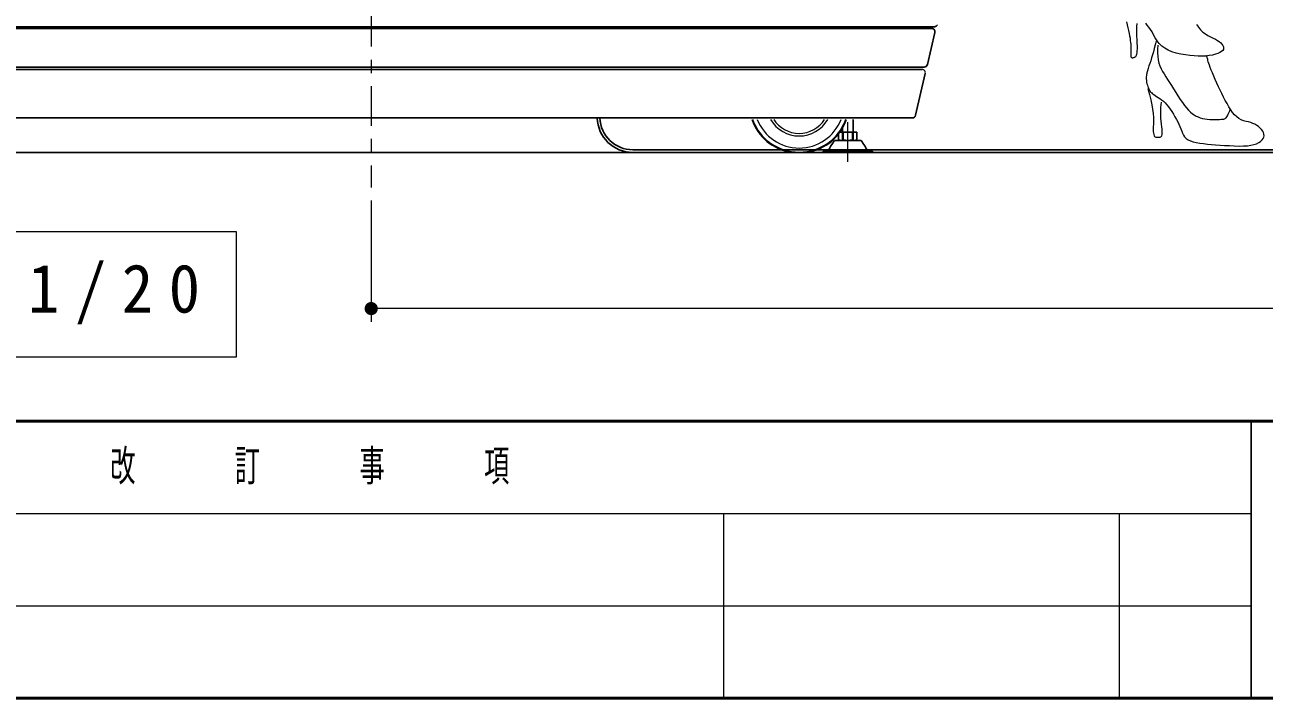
# Model space of a CAD drawing. Units: millimetres on the paper. Extents: x -385 to 420, y 0 to 267.
# Drawn here: x 83.5 to 177.5, y 0 to 51 of the extents above; entities that cross this region are included whole.
import ezdxf

# ---------------------------------------------------------------- set-up
doc = ezdxf.new("R2010")
doc.units = ezdxf.units.MM
doc.linetypes.add('USER2', pattern=[6, 3, -1, 1, -1])
doc.layers.add('1_20', color=7, linetype='Continuous', lineweight=25)
doc.layers.add('A3図枠', color=7, linetype='Continuous', lineweight=13)
doc.styles.add('ＭＳ ゴシック', font='')
doc.styles.get('ＭＳ ゴシック').set_extended_font_data('MS Gothic')

# ---------------------------------------------------------------- blocks, each defined once
blk = doc.blocks.new('filled_dot')
at = {"color": 0, "linetype": 'Continuous', "lineweight": -2, "const_width": 1.25}
blk.add_lwpolyline([(-0.625, 0, 1), (0.625, 0, 1)], format="xyb", close=True, dxfattribs=at)

msp = doc.modelspace()

# ---------------------------------------------------------------- linework, layer by layer
at = {"layer": '1_20', "linetype": 'USER2', "lineweight": 13}
for p, q in [((109.796, 94.378), (109.796, 38.712)), ((145.921, 40.659), (145.921, 43.858))]:
    msp.add_line(p, q, dxfattribs=at)
at = {"layer": '1_20', "color": 40}
for p, q in [((67.102, 50.883), (152.49, 50.883)), ((67.314, 50.761), (152.279, 50.761)), ((151.954, 48.02), (152.522, 50.454)), ((67.882, 47.826), (151.711, 47.826)), ((68.041, 47.645), (151.552, 47.645)), ((151.795, 47.338), (151.057, 44.173)), ((68.779, 43.98), (150.813, 43.98))]:
    msp.add_line(p, q, dxfattribs=at)
at = {"layer": '1_20'}
for p, q in [((146.321, 42.258), (146.321, 43.858)), ((145.228, 42.908), (146.614, 42.908)), ((145.228, 42.908), (145.228, 42.326)), ((145.228, 42.326), (145.346, 42.258)), ((145.521, 42.258), (145.521, 43.202)), ((145.575, 42.908), (145.575, 42.326)), ((146.268, 42.908), (146.268, 42.326)), ((146.614, 42.326), (146.496, 42.258)), ((146.614, 42.908), (146.614, 42.326)), ((59.796, 41.358), (201.574, 41.358)), ((201.626, 41.558), (129.62, 41.558)), ((144.046, 41.358), (144.046, 41.458)), ((144.046, 41.458), (147.796, 41.458)), ((144.912, 42.258), (146.93, 42.258)), ((146.496, 42.258), (145.346, 42.258)), ((147.796, 41.358), (147.796, 41.458))]:
    msp.add_line(p, q, dxfattribs=at)
at = {"layer": '1_20', "lineweight": 13}
for p, q in [((109.796, 37.712), (109.796, 28.528)), ((99.577, 35.342), (46.777, 35.342)), ((99.577, 25.875), (99.577, 35.342)), ((292.141, 29.528), (109.796, 29.528)), ((46.777, 25.875), (99.577, 25.875))]:
    msp.add_line(p, q, dxfattribs=at)
for points in [[(167.056, 51.245), (167.107, 51.027), (167.159, 50.806), (167.207, 50.588), (167.249, 50.384), (167.285, 50.193), (167.314, 50.014), (167.336, 49.848), (167.352, 49.696), (167.362, 49.556), (167.365, 49.429), (167.365, 49.313), (167.365, 49.205), (167.365, 49.106), (167.365, 49.016), (167.365, 48.934), (167.365, 48.861), (167.365, 48.796), (167.365, 48.74), (167.368, 48.692), (167.374, 48.65), (167.385, 48.614), (167.4, 48.585), (167.419, 48.563), (167.443, 48.547), (167.471, 48.537), (167.503, 48.534), (167.537, 48.536), (167.572, 48.542), (167.606, 48.553), (167.641, 48.568), (167.675, 48.588), (167.71, 48.611), (167.744, 48.639), (167.778, 48.672), (167.81, 48.721), (167.834, 48.801), (167.853, 48.91), (167.864, 49.05), (167.87, 49.22), (167.869, 49.42), (167.861, 49.65), (167.847, 49.911), (167.833, 50.18), (167.826, 50.436), (167.825, 50.679), (167.83, 50.909), (167.842, 51.126)], [(172.339, 51.06), (172.499, 50.843), (172.666, 50.651), (172.843, 50.482), (173.028, 50.337), (173.221, 50.215), (173.424, 50.117), (173.62, 50.03), (173.794, 49.941), (173.947, 49.849), (174.078, 49.756), (174.188, 49.66), (174.276, 49.562), (174.342, 49.462), (174.388, 49.36), (174.405, 49.26), (174.388, 49.166), (174.336, 49.079), (174.25, 48.998), (174.129, 48.924), (173.975, 48.856), (173.785, 48.795), (173.561, 48.74), (173.313, 48.696), (173.049, 48.667), (172.771, 48.653), (172.477, 48.654), (172.168, 48.67), (171.845, 48.702), (171.506, 48.748), (171.152, 48.809), (170.805, 48.889), (170.489, 48.99), (170.203, 49.113), (169.947, 49.257), (169.721, 49.422), (169.525, 49.61), (169.36, 49.818), (169.224, 50.048), (169.104, 50.28), (168.983, 50.492), (168.863, 50.684), (168.742, 50.857), (168.622, 51.011), (168.501, 51.146)], [(169.293, 49.773), (169.224, 49.503), (169.155, 49.244), (169.086, 48.995), (169.018, 48.758), (168.949, 48.531), (168.88, 48.314), (168.811, 48.109), (168.742, 47.914), (168.679, 47.729), (168.628, 47.553), (168.589, 47.385), (168.562, 47.226), (168.546, 47.075), (168.542, 46.933), (168.55, 46.8), (168.57, 46.675), (168.597, 46.559), (168.626, 46.451), (168.657, 46.352), (168.691, 46.262), (168.726, 46.18), (168.764, 46.107), (168.804, 46.042), (168.846, 45.987), (168.894, 45.933), (168.955, 45.875), (169.028, 45.812), (169.112, 45.746), (169.209, 45.674), (169.317, 45.599), (169.437, 45.52), (169.568, 45.436), (169.705, 45.342), (169.839, 45.233), (169.972, 45.11), (170.102, 44.971), (170.23, 44.817), (170.356, 44.648), (170.479, 44.464), (170.601, 44.265), (170.717, 44.062), (170.825, 43.865), (170.924, 43.675), (171.014, 43.491), (171.096, 43.313), (171.169, 43.142), (171.234, 42.978), (171.29, 42.82), (171.355, 42.672), (171.449, 42.54), (171.57, 42.423), (171.72, 42.32), (171.897, 42.233), (172.103, 42.161), (172.336, 42.104), (172.598, 42.062), (172.879, 42.029), (173.174, 41.998), (173.482, 41.969), (173.802, 41.942), (174.136, 41.917), (174.482, 41.894), (174.842, 41.874), (175.214, 41.856), (175.576, 41.846), (175.907, 41.851), (176.205, 41.872), (176.47, 41.907), (176.704, 41.958), (176.905, 42.024), (177.074, 42.104), (177.21, 42.2), (177.317, 42.304), (177.395, 42.411), (177.446, 42.519), (177.468, 42.63), (177.463, 42.743), (177.43, 42.858), (177.368, 42.976), (177.279, 43.095), (177.17, 43.21), (177.051, 43.314), (176.921, 43.408), (176.78, 43.491), (176.628, 43.563), (176.466, 43.624), (176.293, 43.675), (176.109, 43.715), (175.923, 43.762), (175.743, 43.835), (175.57, 43.934), (175.403, 44.059), (175.243, 44.209), (175.089, 44.386), (174.942, 44.588), (174.801, 44.816), (174.664, 45.059), (174.53, 45.307), (174.397, 45.558), (174.267, 45.814), (174.139, 46.075), (174.013, 46.339), (173.89, 46.608), (173.768, 46.881), (173.654, 47.145), (173.553, 47.385), (173.465, 47.601), (173.389, 47.794), (173.327, 47.963), (173.277, 48.108), (173.241, 48.229), (173.217, 48.327), (173.2, 48.408), (173.183, 48.478), (173.166, 48.537), (173.148, 48.585), (173.131, 48.623), (173.114, 48.65), (173.097, 48.666), (173.08, 48.672), (173.066, 48.672), (173.058, 48.672), (173.057, 48.672), (173.062, 48.672), (173.074, 48.672), (173.092, 48.672), (173.117, 48.672), (173.148, 48.672)], [(169.431, 49.498), (169.406, 49.195), (169.401, 48.908), (169.415, 48.636), (169.448, 48.379), (169.501, 48.137), (169.573, 47.91), (169.664, 47.698), (169.775, 47.501), (169.899, 47.306), (170.029, 47.101), (170.165, 46.885), (170.309, 46.658), (170.458, 46.42), (170.614, 46.172), (170.776, 45.912), (170.945, 45.642), (171.115, 45.379), (171.281, 45.139), (171.442, 44.923), (171.599, 44.73), (171.752, 44.561), (171.901, 44.416), (172.045, 44.294), (172.185, 44.197), (172.327, 44.116), (172.477, 44.046), (172.636, 43.987), (172.804, 43.938), (172.981, 43.901), (173.166, 43.874), (173.359, 43.858), (173.562, 43.852), (173.757, 43.853), (173.932, 43.857), (174.084, 43.862), (174.216, 43.869), (174.325, 43.879), (174.413, 43.891), (174.48, 43.905), (174.525, 43.921), (174.562, 43.948), (174.603, 43.994), (174.648, 44.06), (174.697, 44.145), (174.751, 44.249), (174.809, 44.373), (174.872, 44.516), (174.938, 44.678)], [(168.673, 46.193), (168.785, 45.759), (168.88, 45.354), (168.957, 44.976), (169.018, 44.627), (169.061, 44.305), (169.086, 44.011), (169.095, 43.746), (169.087, 43.508), (169.074, 43.297), (169.069, 43.112), (169.074, 42.953), (169.087, 42.82), (169.108, 42.712), (169.138, 42.63), (169.177, 42.574), (169.224, 42.544), (169.276, 42.529), (169.327, 42.518), (169.379, 42.512), (169.431, 42.51), (169.482, 42.512), (169.534, 42.518), (169.586, 42.529), (169.637, 42.544), (169.684, 42.574), (169.719, 42.63), (169.744, 42.712), (169.758, 42.82), (169.761, 42.953), (169.753, 43.112), (169.735, 43.297), (169.706, 43.508), (169.676, 43.73), (169.654, 43.947), (169.642, 44.16), (169.637, 44.369), (169.642, 44.573), (169.654, 44.773), (169.676, 44.969), (169.706, 45.16)]]:
    msp.add_lwpolyline(points, dxfattribs=at)
at = {"layer": '1_20', "color": 40}
for centre, start, end in [((152.279, 50.511), 346.87001, 90), ((152.49, 51.133), 270, 336.23875), ((151.711, 48.076), 270, 346.87001), ((150.813, 44.23), 270, 346.87001)]:
    msp.add_arc(centre, 0.25, start, end, dxfattribs=at)
at = {"layer": '1_20', "color": 40, "lineweight": 13}
msp.add_arc((151.552, 47.395), 0.25, 346.87001, 90, dxfattribs=at)
at = {"layer": '1_20'}
for centre, radius, start, end in [((129.62, 44.049), 2.691, 181.47948, 270), ((129.62, 44.049), 2.491, 181.59831, 270), ((142.234, 45.108), 3.75, 199.47122, 340.52878), ((145.402, 42.58), 0.307, 235.61587, 304.38414), ((145.921, 43.419), 1.146, 252.41211, 287.58789), ((146.441, 42.58), 0.307, 235.61587, 304.38414), ((149.212, 39), 5.395, 142.8409, 152.8879), ((142.631, 39), 5.395, 27.1121, 37.1591)]:
    msp.add_arc(centre, radius, start, end, dxfattribs=at)
at = {"layer": '1_20', "lineweight": 13}
for radius, start, end in [(3.8, 199.2049, 260.69518), (3.416, 201.46458, 338.53542), (2.5, 210, 330), (2.301, 212.89935, 327.10066), (3.8, 279.30482, 340.7951)]:
    msp.add_arc((142.234, 45.108), radius, start, end, dxfattribs=at)
at = {"layer": 'A3図枠', "lineweight": 50}
for p, q in [((35, 21), (420, 21)), ((35, 0), (420, 0))]:
    msp.add_line(p, q, dxfattribs=at)
at = {"layer": 'A3図枠', "color": 211, "lineweight": 25}
msp.add_line((176.5, 21), (176.5, 0), dxfattribs=at)
at = {"layer": 'A3図枠'}
for p, q in [((35, 14), (176.5, 14)), ((136.5, 14), (136.5, 0)), ((166.5, 14), (166.5, 0)), ((35, 7), (176.5, 7))]:
    msp.add_line(p, q, dxfattribs=at)

# ---------------------------------------------------------------- block references
at = {"layer": '1_20', "lineweight": 13, "xscale": 0.4, "yscale": 0.4}
msp.add_blockref('filled_dot', (109.796, 29.528), dxfattribs=at)

# ---------------------------------------------------------------- texts
at = {"layer": '1_20', "insert": (48.177, 30.608), "char_height": 3.666, "attachment_point": 4, "style": 'ＭＳ ゴシック'}
msp.add_mtext('\\T1.5;\\W0.95;立面図\u3000S=1/20', dxfattribs=at)
at = {"layer": 'A3図枠', "color": 4, "insert": (105.75, 17.5), "char_height": 2.346, "attachment_point": 5, "style": 'ＭＳ ゴシック'}
msp.add_mtext('\\T1.64;\\W0.6;改\u3000\u3000訂\u3000\u3000事\u3000\u3000項', dxfattribs=at)

doc.saveas('drawing.dxf')
